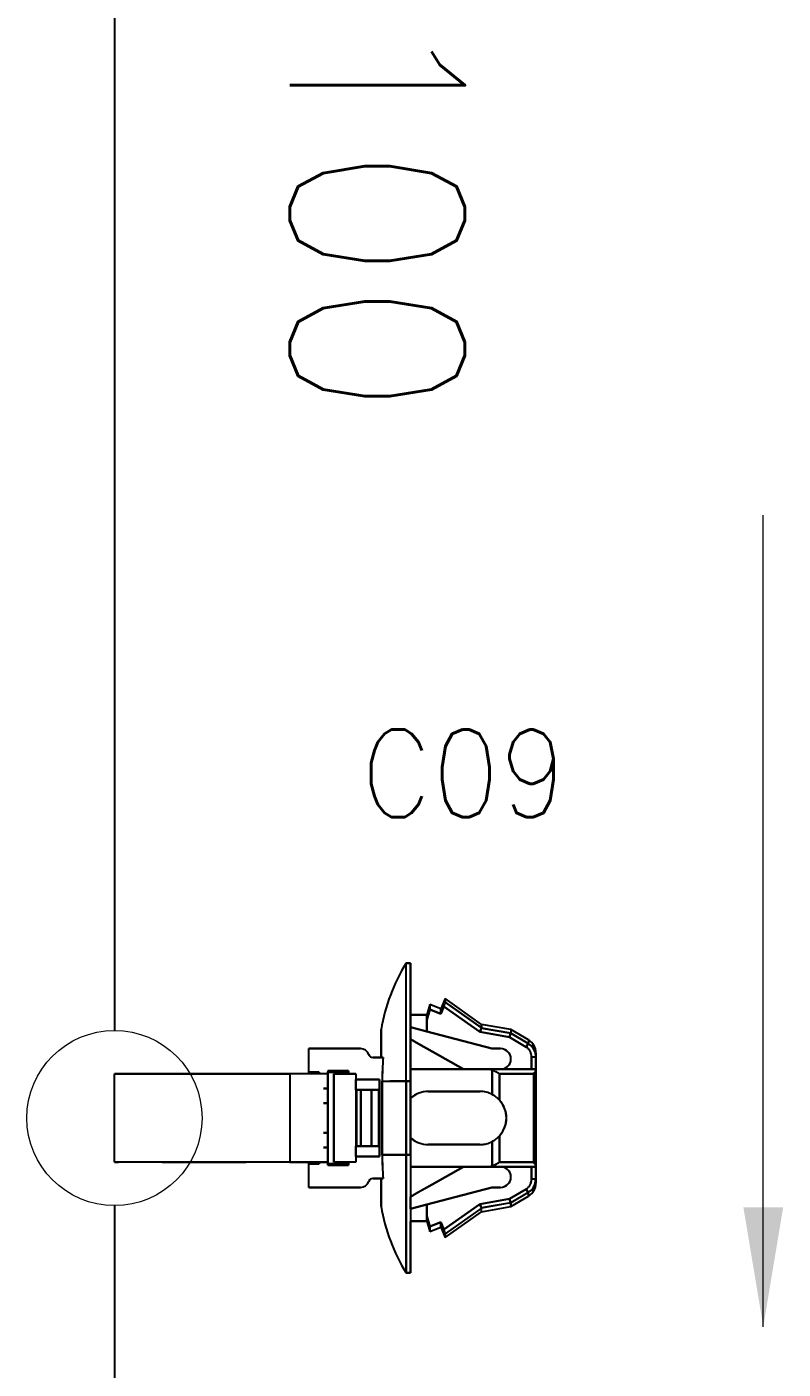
# Model space of a CAD drawing. Header units: inches. Extents: x 47316 to 59086, y 3141 to 11743.
# Drawn here: x 51465.33 to 51486.91, y 3613.15 to 3651.46 of the extents above; entities that cross this region are included whole.
import ezdxf

# ---------------------------------------------------------------- set-up
doc = ezdxf.new("R2010")
doc.units = ezdxf.units.IN
doc.header["$MEASUREMENT"] = 0
doc.layers.add('Beschreibung', color=7, linetype='Continuous', lineweight=25)
doc.styles.get("Standard").update_dxf_attribs({"font": ''})
doc.styles.get('Standard').set_extended_font_data('SimSun')
doc.linetypes.add('_VH_FELT_TAPE', pattern='A,0.4,-0.7,["FELT",Standard,S=0.3,R=0,X=-0.5,Y=-0.15],-0.7', length=1.8)

msp = doc.modelspace()

# ---------------------------------------------------------------- linework, layer by layer
at = {"color": 0, "linetype": '_VH_FELT_TAPE', "lineweight": -3, "ltscale": 5}
for p, q in [((51467.826, 3670.722), (51467.826, 3622.821)), ((51467.826, 3617.821), (51467.826, 3577.808))]:
    msp.add_line(p, q, dxfattribs=at)
at = {"color": 7, "ltscale": 0.2}
for p, q in [((51476.147, 3621.374), (51476.147, 3624.741)), ((51476.147, 3621.374), (51476.147, 3624.741)), ((51476.274, 3621.374), (51476.274, 3624.741)), ((51476.274, 3624.741), (51476.274, 3621.374)), ((51476.147, 3615.901), (51476.147, 3619.269)), ((51476.147, 3619.269), (51476.147, 3615.901)), ((51476.274, 3619.269), (51476.274, 3615.901)), ((51476.274, 3619.269), (51476.274, 3615.901))]:
    msp.add_line(p, q, dxfattribs=at)
at = {"color": 7, "ltscale": 0.0075}
for p, q in [((51476.147, 3624.741), (51476.274, 3624.741)), ((51476.274, 3624.741), (51476.147, 3624.741)), ((51479.726, 3622.063), (51479.852, 3622.063)), ((51479.726, 3622.063), (51479.852, 3622.063)), ((51479.852, 3621.71), (51479.726, 3621.71)), ((51476.147, 3621.374), (51476.274, 3621.374)), ((51476.274, 3621.374), (51476.147, 3621.374)), ((51473.916, 3621.163), (51473.79, 3621.163)), ((51473.79, 3621.163), (51473.916, 3621.163)), ((51473.79, 3620.742), (51473.916, 3620.742)), ((51473.916, 3620.742), (51473.79, 3620.742)), ((51473.916, 3619.9), (51473.79, 3619.9)), ((51473.79, 3619.9), (51473.916, 3619.9)), ((51473.79, 3619.479), (51473.916, 3619.479)), ((51473.916, 3619.479), (51473.79, 3619.479)), ((51476.274, 3619.269), (51476.147, 3619.269)), ((51476.147, 3619.269), (51476.274, 3619.269)), ((51479.852, 3618.579), (51479.726, 3618.579)), ((51479.852, 3618.579), (51479.726, 3618.579)), ((51476.147, 3615.901), (51476.274, 3615.901)), ((51476.274, 3615.901), (51476.147, 3615.901))]:
    msp.add_line(p, q, dxfattribs=at)
at = {"color": 7, "ltscale": 0.087396}
for p, q in [((51476.274, 3624.741), (51476.274, 3623.27)), ((51476.274, 3615.901), (51476.274, 3617.372)), ((51476.274, 3615.901), (51476.274, 3617.372))]:
    msp.add_line(p, q, dxfattribs=at)
at = {"color": 7, "ltscale": 0.0875}
for p, q in [((51476.274, 3623.268), (51476.274, 3624.741)), ((51478.252, 3621.079), (51476.779, 3621.079)), ((51476.779, 3621.079), (51478.252, 3621.079)), ((51476.779, 3619.563), (51478.252, 3619.563)), ((51478.252, 3619.563), (51476.779, 3619.563)), ((51478.252, 3619.563), (51476.779, 3619.563))]:
    msp.add_line(p, q, dxfattribs=at)
at = {"color": 7, "ltscale": 0.018183}
msp.add_line((51476.821, 3623.562), (51476.737, 3623.268), dxfattribs=at)
at = {"color": 7, "ltscale": 0.008429}
for p, q in [((51476.821, 3623.421), (51476.821, 3623.562)), ((51477.137, 3617.348), (51477.137, 3617.206))]:
    msp.add_line(p, q, dxfattribs=at)
at = {"color": 7, "ltscale": 0.020195}
for p, q in [((51477.137, 3623.436), (51476.821, 3623.562)), ((51476.821, 3623.421), (51477.137, 3623.294)), ((51477.137, 3623.294), (51476.821, 3623.421)), ((51476.821, 3617.222), (51477.137, 3617.348)), ((51477.137, 3617.348), (51476.821, 3617.222)), ((51476.821, 3617.08), (51477.137, 3617.206))]:
    msp.add_line(p, q, dxfattribs=at)
at = {"color": 7, "ltscale": 0.008438}
msp.add_line((51476.821, 3623.562), (51476.821, 3623.42), dxfattribs=at)
at = {"color": 7, "ltscale": 0.002185}
msp.add_line((51476.821, 3623.493), (51476.821, 3623.529), dxfattribs=at)
at = {"color": 7, "ltscale": 0.019}
msp.add_line((51477.263, 3623.731), (51477.137, 3623.437), dxfattribs=at)
at = {"color": 7, "ltscale": 4.3e-05}
msp.add_line((51477.263, 3623.731), (51477.263, 3623.73), dxfattribs=at)
at = {"color": 7, "ltscale": 0.075271}
for p, q in [((51478.294, 3622.994), (51477.263, 3623.731)), ((51477.263, 3623.627), (51478.294, 3622.89)), ((51478.294, 3622.89), (51477.263, 3623.627)), ((51478.294, 3617.752), (51477.263, 3617.015)), ((51477.263, 3616.911), (51478.294, 3617.648))]:
    msp.add_line(p, q, dxfattribs=at)
at = {"color": 7, "ltscale": 4.9e-05}
msp.add_line((51477.263, 3623.731), (51477.263, 3623.73), dxfattribs=at)
at = {"color": 7, "ltscale": 0.000903}
msp.add_line((51477.263, 3623.73), (51477.263, 3623.715), dxfattribs=at)
at = {"color": 7, "ltscale": 0.000916}
msp.add_line((51477.263, 3623.73), (51477.263, 3623.715), dxfattribs=at)
at = {"color": 7, "ltscale": 0.005222}
msp.add_line((51477.263, 3623.715), (51477.263, 3623.627), dxfattribs=at)
at = {"color": 7, "ltscale": 0.005249}
msp.add_line((51477.263, 3623.715), (51477.263, 3623.626), dxfattribs=at)
at = {"color": 7, "ltscale": 0.027499}
for p, q in [((51476.737, 3623.268), (51476.274, 3623.268)), ((51476.274, 3623.268), (51476.737, 3623.268)), ((51476.737, 3617.374), (51476.274, 3617.374)), ((51476.274, 3617.374), (51476.737, 3617.374))]:
    msp.add_line(p, q, dxfattribs=at)
at = {"color": 7, "ltscale": 0.018199}
for p, q in [((51476.737, 3623.126), (51476.821, 3623.421)), ((51476.821, 3623.421), (51476.737, 3623.126)), ((51476.737, 3617.516), (51476.821, 3617.222)), ((51476.821, 3617.222), (51476.737, 3617.516))]:
    msp.add_line(p, q, dxfattribs=at)
at = {"color": 7, "ltscale": 0.000342}
for p, q in [((51476.737, 3623.262), (51476.737, 3623.268)), ((51476.737, 3617.374), (51476.737, 3617.38))]:
    msp.add_line(p, q, dxfattribs=at)
at = {"color": 7, "ltscale": 0.006641}
msp.add_line((51476.737, 3623.268), (51476.737, 3623.156), dxfattribs=at)
at = {"color": 7, "ltscale": 0.002142}
msp.add_line((51476.737, 3623.232), (51476.737, 3623.268), dxfattribs=at)
at = {"color": 7, "ltscale": 0.00033}
for p, q in [((51476.737, 3623.268), (51476.737, 3623.262)), ((51476.737, 3617.38), (51476.737, 3617.374)), ((51477.137, 3617.206), (51477.137, 3617.212))]:
    msp.add_line(p, q, dxfattribs=at)
at = {"color": 7, "ltscale": 0.002136}
msp.add_line((51476.737, 3623.268), (51476.737, 3623.232), dxfattribs=at)
at = {"color": 7, "ltscale": 0.001825}
msp.add_line((51476.737, 3623.262), (51476.737, 3623.232), dxfattribs=at)
at = {"color": 7, "ltscale": 0.003674}
for p, q in [((51476.737, 3623.2), (51476.737, 3623.262)), ((51476.737, 3617.38), (51476.737, 3617.442))]:
    msp.add_line(p, q, dxfattribs=at)
at = {"color": 7, "ltscale": 0.006299}
msp.add_line((51476.737, 3623.126), (51476.737, 3623.232), dxfattribs=at)
at = {"color": 7, "ltscale": 0.006305}
msp.add_line((51476.737, 3623.232), (51476.737, 3623.126), dxfattribs=at)
at = {"color": 7, "ltscale": 0.00329}
msp.add_line((51476.737, 3623.145), (51476.737, 3623.2), dxfattribs=at)
at = {"color": 7, "ltscale": 0.013619}
for p, q in [((51477.137, 3623.294), (51477.227, 3623.505)), ((51477.227, 3623.505), (51477.137, 3623.294)), ((51477.137, 3617.348), (51477.227, 3617.137)), ((51477.227, 3617.137), (51477.137, 3617.348))]:
    msp.add_line(p, q, dxfattribs=at)
at = {"color": 7, "ltscale": 0.0009}
msp.add_line((51477.137, 3623.421), (51477.137, 3623.436), dxfattribs=at)
at = {"color": 7, "ltscale": 0.000912}
for p, q in [((51477.137, 3623.436), (51477.137, 3623.421)), ((51476.821, 3617.095), (51476.821, 3617.08))]:
    msp.add_line(p, q, dxfattribs=at)
at = {"color": 7, "ltscale": 0.002856}
msp.add_line((51477.137, 3623.431), (51477.137, 3623.383), dxfattribs=at)
at = {"color": 7, "ltscale": 0.002869}
msp.add_line((51477.137, 3623.382), (51477.137, 3623.431), dxfattribs=at)
at = {"color": 7, "ltscale": 0.002832}
msp.add_line((51477.137, 3623.374), (51477.137, 3623.421), dxfattribs=at)
at = {"color": 7, "ltscale": 0.00282}
for p, q in [((51477.137, 3623.421), (51477.137, 3623.373)), ((51476.821, 3617.143), (51476.821, 3617.095))]:
    msp.add_line(p, q, dxfattribs=at)
at = {"color": 7, "ltscale": 0.004715}
msp.add_line((51477.137, 3623.294), (51477.137, 3623.374), dxfattribs=at)
at = {"color": 7, "ltscale": 0.004687}
msp.add_line((51477.137, 3623.373), (51477.137, 3623.294), dxfattribs=at)
at = {"color": 7, "ltscale": 0.074459}
for p, q in [((51477.227, 3623.505), (51478.247, 3622.776)), ((51478.247, 3622.776), (51477.227, 3623.505)), ((51477.227, 3617.137), (51478.247, 3617.866)), ((51478.247, 3617.866), (51477.227, 3617.137))]:
    msp.add_line(p, q, dxfattribs=at)
at = {"color": 7, "ltscale": 0.047501}
for p, q in [((51475.432, 3622.847), (51475.432, 3622.047)), ((51475.432, 3622.047), (51475.432, 3622.847)), ((51475.432, 3618.595), (51475.432, 3617.795)), ((51475.432, 3617.795), (51475.432, 3618.595))]:
    msp.add_line(p, q, dxfattribs=at)
at = {"color": 7, "ltscale": 0.028456}
for p, q in [((51476.737, 3622.793), (51476.274, 3622.916)), ((51476.274, 3622.916), (51476.737, 3622.793)), ((51476.737, 3617.849), (51476.274, 3617.726)), ((51476.274, 3617.726), (51476.737, 3617.849))]:
    msp.add_line(p, q, dxfattribs=at)
at = {"color": 7, "ltscale": 0.020602}
for p, q in [((51476.274, 3622.916), (51476.274, 3622.569)), ((51476.274, 3617.726), (51476.274, 3618.073)), ((51476.274, 3617.726), (51476.274, 3618.073))]:
    msp.add_line(p, q, dxfattribs=at)
at = {"color": 7, "ltscale": 0.020749}
msp.add_line((51476.274, 3622.567), (51476.274, 3622.916), dxfattribs=at)
at = {"color": 7, "ltscale": 0.019785}
for p, q in [((51476.737, 3622.793), (51476.737, 3623.126)), ((51476.737, 3623.126), (51476.737, 3622.793)), ((51476.737, 3617.849), (51476.737, 3617.516)), ((51476.737, 3617.516), (51476.737, 3617.849))]:
    msp.add_line(p, q, dxfattribs=at)
at = {"color": 7, "ltscale": 0.11383}
for p, q in [((51478.589, 3622.3), (51476.737, 3622.793)), ((51476.737, 3622.793), (51478.589, 3622.3)), ((51478.589, 3618.342), (51476.737, 3617.849)), ((51476.737, 3617.849), (51478.589, 3618.342))]:
    msp.add_line(p, q, dxfattribs=at)
at = {"color": 7, "ltscale": 0.004321}
for p, q in [((51478.275, 3622.843), (51478.247, 3622.776)), ((51478.247, 3622.776), (51478.275, 3622.843)), ((51478.247, 3617.866), (51478.275, 3617.799)), ((51478.275, 3617.799), (51478.247, 3617.866))]:
    msp.add_line(p, q, dxfattribs=at)
at = {"color": 7, "ltscale": 0.051095}
for p, q in [((51478.247, 3622.776), (51479.095, 3622.628)), ((51479.095, 3622.628), (51478.247, 3622.776)), ((51478.247, 3617.866), (51479.095, 3618.014)), ((51479.095, 3618.014), (51478.247, 3617.866))]:
    msp.add_line(p, q, dxfattribs=at)
at = {"color": 7, "ltscale": 0.000205}
for p, q in [((51478.277, 3622.846), (51478.275, 3622.843)), ((51478.275, 3622.843), (51478.277, 3622.846)), ((51478.275, 3617.799), (51478.277, 3617.796)), ((51478.277, 3617.796), (51478.275, 3617.799))]:
    msp.add_line(p, q, dxfattribs=at)
at = {"color": 7, "ltscale": 0.002621}
for p, q in [((51478.294, 3622.887), (51478.277, 3622.846)), ((51478.277, 3622.846), (51478.294, 3622.887)), ((51478.277, 3617.796), (51478.294, 3617.755)), ((51478.294, 3617.755), (51478.277, 3617.796))]:
    msp.add_line(p, q, dxfattribs=at)
at = {"color": 7, "ltscale": 0.006168}
for p, q in [((51478.294, 3622.89), (51478.294, 3622.994)), ((51478.294, 3622.994), (51478.294, 3622.89))]:
    msp.add_line(p, q, dxfattribs=at)
at = {"color": 7, "ltscale": 0.05076}
for p, q in [((51479.136, 3622.847), (51478.294, 3622.994)), ((51478.294, 3617.648), (51479.136, 3617.795))]:
    msp.add_line(p, q, dxfattribs=at)
at = {"color": 7, "ltscale": 0.050773}
for p, q in [((51478.294, 3622.887), (51479.136, 3622.74)), ((51479.136, 3622.74), (51478.294, 3622.887)), ((51479.136, 3617.902), (51478.294, 3617.755))]:
    msp.add_line(p, q, dxfattribs=at)
at = {"color": 7, "ltscale": 0.006223}
for p, q in [((51479.136, 3622.847), (51479.136, 3622.742)), ((51479.136, 3622.847), (51479.136, 3622.742)), ((51479.136, 3617.795), (51479.136, 3617.9))]:
    msp.add_line(p, q, dxfattribs=at)
at = {"color": 7, "ltscale": 0.034946}
for p, q in [((51479.644, 3622.548), (51479.136, 3622.847)), ((51479.136, 3617.795), (51479.644, 3618.094))]:
    msp.add_line(p, q, dxfattribs=at)
at = {"color": 7, "ltscale": 0.015289}
msp.add_line((51476.497, 3622.44), (51476.273, 3622.567), dxfattribs=at)
at = {"color": 7, "ltscale": 0.015242}
for p, q in [((51476.273, 3622.567), (51476.497, 3622.44)), ((51476.497, 3618.202), (51476.273, 3618.076))]:
    msp.add_line(p, q, dxfattribs=at)
at = {"color": 7, "ltscale": 0.02697}
msp.add_line((51476.892, 3622.217), (51476.497, 3622.44), dxfattribs=at)
at = {"color": 7, "ltscale": 0.026985}
for p, q in [((51476.497, 3622.44), (51476.893, 3622.217)), ((51476.893, 3618.425), (51476.497, 3618.202))]:
    msp.add_line(p, q, dxfattribs=at)
at = {"color": 7, "ltscale": 0.004276}
for p, q in [((51479.119, 3622.696), (51479.095, 3622.628)), ((51479.095, 3622.628), (51479.12, 3622.695)), ((51479.12, 3617.947), (51479.095, 3618.014)), ((51479.095, 3618.014), (51479.119, 3617.947))]:
    msp.add_line(p, q, dxfattribs=at)
at = {"color": 7, "ltscale": 0.0329}
for p, q in [((51479.095, 3622.628), (51479.572, 3622.347)), ((51479.572, 3622.347), (51479.095, 3622.628)), ((51479.095, 3618.014), (51479.572, 3618.295)), ((51479.572, 3618.295), (51479.095, 3618.014))]:
    msp.add_line(p, q, dxfattribs=at)
at = {"color": 7, "ltscale": 0.002806}
for p, q in [((51479.136, 3622.74), (51479.119, 3622.696)), ((51479.119, 3617.947), (51479.136, 3617.902))]:
    msp.add_line(p, q, dxfattribs=at)
at = {"color": 7, "ltscale": 0.00266}
for p, q in [((51479.121, 3622.698), (51479.136, 3622.74)), ((51479.136, 3617.902), (51479.121, 3617.944))]:
    msp.add_line(p, q, dxfattribs=at)
at = {"color": 7, "ltscale": 0.034208}
for p, q in [((51479.633, 3622.45), (51479.136, 3622.742)), ((51479.633, 3618.192), (51479.136, 3617.9))]:
    msp.add_line(p, q, dxfattribs=at)
at = {"color": 7, "ltscale": 0.000128}
for p, q in [((51479.136, 3622.74), (51479.136, 3622.742)), ((51479.136, 3617.9), (51479.136, 3617.902)), ((51479.136, 3617.902), (51479.136, 3617.9))]:
    msp.add_line(p, q, dxfattribs=at)
at = {"color": 7, "ltscale": 0.034163}
for p, q in [((51479.136, 3622.74), (51479.633, 3622.45)), ((51479.633, 3618.192), (51479.136, 3617.902))]:
    msp.add_line(p, q, dxfattribs=at)
at = {"color": 7, "ltscale": 0.007092}
for p, q in [((51479.572, 3622.347), (51479.633, 3622.45)), ((51479.633, 3622.45), (51479.572, 3622.347)), ((51479.633, 3618.192), (51479.572, 3618.295)), ((51479.572, 3618.295), (51479.633, 3618.192))]:
    msp.add_line(p, q, dxfattribs=at)
at = {"color": 7, "ltscale": 0.005864}
msp.add_line((51479.645, 3622.548), (51479.633, 3622.45), dxfattribs=at)
at = {"color": 7, "ltscale": 0.005865}
for p, q in [((51479.644, 3622.548), (51479.633, 3622.45)), ((51479.633, 3618.192), (51479.644, 3618.094))]:
    msp.add_line(p, q, dxfattribs=at)
at = {"color": 7, "ltscale": 0.025}
for p, q in [((51473.79, 3622.3), (51473.369, 3622.3)), ((51473.91, 3620.742), (51473.91, 3621.163)), ((51473.91, 3620.742), (51473.91, 3621.163)), ((51473.916, 3620.742), (51473.916, 3621.163)), ((51473.91, 3619.479), (51473.91, 3619.9)), ((51473.91, 3619.479), (51473.91, 3619.9))]:
    msp.add_line(p, q, dxfattribs=at)
at = {"color": 7, "ltscale": 0.039999}
for p, q in [((51473.369, 3621.626), (51473.369, 3622.3)), ((51473.369, 3621.626), (51473.369, 3622.3)), ((51473.369, 3618.342), (51473.369, 3619.016)), ((51473.369, 3618.342), (51473.369, 3619.016))]:
    msp.add_line(p, q, dxfattribs=at)
at = {"color": 7, "ltscale": 0.022501}
for p, q in [((51473.369, 3622.3), (51473.748, 3622.3)), ((51473.369, 3622.3), (51473.748, 3622.3)), ((51473.369, 3618.342), (51473.748, 3618.342)), ((51473.748, 3618.342), (51473.369, 3618.342))]:
    msp.add_line(p, q, dxfattribs=at)
at = {"color": 7, "ltscale": 0.064999}
for p, q in [((51473.748, 3622.3), (51474.842, 3622.3)), ((51473.748, 3622.3), (51474.842, 3622.3)), ((51473.748, 3618.342), (51474.842, 3618.342)), ((51474.842, 3618.342), (51473.748, 3618.342))]:
    msp.add_line(p, q, dxfattribs=at)
at = {"color": 7, "ltscale": 0.0625}
msp.add_line((51474.842, 3622.3), (51473.79, 3622.3), dxfattribs=at)
at = {"color": 7, "ltscale": 0.013786}
msp.add_line((51475.432, 3622.047), (51475.2, 3622.047), dxfattribs=at)
at = {"color": 7, "ltscale": 0.017471}
for p, q in [((51475.494, 3622.047), (51475.2, 3622.047)), ((51475.494, 3618.595), (51475.2, 3618.595))]:
    msp.add_line(p, q, dxfattribs=at)
at = {"color": 7, "ltscale": 0.017476}
for p, q in [((51475.2, 3622.047), (51475.494, 3622.047)), ((51475.2, 3618.595), (51475.494, 3618.595))]:
    msp.add_line(p, q, dxfattribs=at)
at = {"color": 7, "ltscale": 0.00369}
for p, q in [((51475.494, 3622.047), (51475.432, 3622.047)), ((51475.432, 3618.595), (51475.494, 3618.595))]:
    msp.add_line(p, q, dxfattribs=at)
at = {"color": 7, "ltscale": 0.065039}
msp.add_line((51477.789, 3621.71), (51476.836, 3622.249), dxfattribs=at)
at = {"color": 7, "ltscale": 0.06116}
msp.add_line((51477.789, 3621.71), (51476.892, 3622.217), dxfattribs=at)
at = {"color": 7, "ltscale": 0.061156}
for p, q in [((51476.893, 3622.217), (51477.789, 3621.71)), ((51477.789, 3618.932), (51476.893, 3618.425))]:
    msp.add_line(p, q, dxfattribs=at)
at = {"color": 7, "ltscale": 0.014999}
for p, q in [((51478.842, 3622.3), (51478.589, 3622.3)), ((51478.589, 3622.3), (51478.842, 3622.3)), ((51478.842, 3618.342), (51478.589, 3618.342)), ((51478.842, 3618.342), (51478.589, 3618.342)), ((51478.589, 3618.342), (51478.842, 3618.342))]:
    msp.add_line(p, q, dxfattribs=at)
at = {"color": 7, "ltscale": 0.020941}
for p, q in [((51479.726, 3622.063), (51479.726, 3621.71)), ((51479.726, 3621.71), (51479.726, 3622.063)), ((51479.852, 3621.71), (51479.852, 3622.063)), ((51479.852, 3622.063), (51479.852, 3621.71)), ((51479.726, 3618.579), (51479.726, 3618.932)), ((51479.726, 3618.932), (51479.726, 3618.579)), ((51479.852, 3618.579), (51479.852, 3618.932)), ((51479.852, 3618.932), (51479.852, 3618.579))]:
    msp.add_line(p, q, dxfattribs=at)
at = {"color": 7, "ltscale": 0.015717}
msp.add_line((51479.852, 3622.185), (51479.852, 3621.92), dxfattribs=at)
at = {"color": 7, "ltscale": 0.015729}
msp.add_line((51479.852, 3621.92), (51479.852, 3622.185), dxfattribs=at)
at = {"color": 7, "ltscale": 0.0175}
for p, q in [((51473.369, 3621.626), (51473.664, 3621.626)), ((51473.369, 3621.626), (51473.664, 3621.626)), ((51473.664, 3621.626), (51473.369, 3621.626)), ((51473.369, 3619.016), (51473.664, 3619.016)), ((51473.664, 3619.016), (51473.369, 3619.016))]:
    msp.add_line(p, q, dxfattribs=at)
at = {"color": 7, "ltscale": 0.002499}
for p, q in [((51473.369, 3621.584), (51473.369, 3621.626)), ((51473.664, 3621.626), (51473.664, 3621.584)), ((51473.664, 3621.584), (51473.664, 3621.626)), ((51473.916, 3621.668), (51473.916, 3621.626)), ((51473.916, 3621.668), (51473.916, 3621.626)), ((51474.463, 3621.626), (51474.463, 3621.584)), ((51474.463, 3621.584), (51474.463, 3621.626)), ((51474.463, 3621.626), (51474.463, 3621.584)), ((51473.369, 3619.016), (51473.369, 3619.058)), ((51473.664, 3619.058), (51473.664, 3619.016)), ((51473.664, 3619.016), (51473.664, 3619.058)), ((51473.916, 3618.974), (51473.916, 3619.016)), ((51473.916, 3619.016), (51473.916, 3618.974)), ((51473.916, 3619.016), (51473.916, 3618.974)), ((51474.463, 3619.058), (51474.463, 3619.016)), ((51474.463, 3619.016), (51474.463, 3619.058)), ((51474.463, 3619.058), (51474.463, 3619.016))]:
    msp.add_line(p, q, dxfattribs=at)
at = {"color": 7, "ltscale": 2.6e-05}
for p, q in [((51473.369, 3621.626), (51473.369, 3621.626)), ((51473.369, 3619.016), (51473.369, 3619.016))]:
    msp.add_line(p, q, dxfattribs=at)
at = {"color": 7, "ltscale": 0.000629}
msp.add_line((51473.916, 3621.658), (51473.916, 3621.668), dxfattribs=at)
at = {"color": 7, "ltscale": 0.035001}
for p, q in [((51473.916, 3621.668), (51474.506, 3621.668)), ((51474.506, 3621.668), (51473.916, 3621.668)), ((51476.274, 3621.374), (51475.684, 3621.374)), ((51476.274, 3621.374), (51475.684, 3621.374)), ((51474.506, 3618.974), (51473.916, 3618.974)), ((51474.506, 3618.974), (51473.916, 3618.974)), ((51473.916, 3618.974), (51474.506, 3618.974))]:
    msp.add_line(p, q, dxfattribs=at)
at = {"color": 7, "ltscale": 0.154999}
for p, q in [((51473.916, 3621.626), (51473.916, 3619.016)), ((51473.916, 3619.016), (51473.916, 3621.626))]:
    msp.add_line(p, q, dxfattribs=at)
at = {"color": 7, "ltscale": 0.032501}
for p, q in [((51473.916, 3621.626), (51474.463, 3621.626)), ((51473.916, 3621.626), (51474.463, 3621.626)), ((51473.916, 3619.016), (51474.463, 3619.016)), ((51474.463, 3619.016), (51473.916, 3619.016))]:
    msp.add_line(p, q, dxfattribs=at)
at = {"color": 7, "ltscale": 0.021939}
msp.add_line((51473.916, 3621.626), (51474.286, 3621.626), dxfattribs=at)
at = {"color": 7, "ltscale": 0.010562}
msp.add_line((51474.463, 3621.626), (51474.286, 3621.626), dxfattribs=at)
at = {"color": 7, "ltscale": 0.004999}
for p, q in [((51474.506, 3621.668), (51474.506, 3621.584)), ((51474.506, 3621.584), (51474.506, 3621.668)), ((51474.506, 3619.058), (51474.506, 3618.974)), ((51474.506, 3618.974), (51474.506, 3619.058))]:
    msp.add_line(p, q, dxfattribs=at)
at = {"color": 7, "ltscale": 0.089999}
for p, q in [((51476.274, 3621.71), (51477.789, 3621.71)), ((51477.789, 3621.71), (51476.274, 3621.71)), ((51477.789, 3618.932), (51476.274, 3618.932)), ((51476.274, 3618.932), (51477.789, 3618.932))]:
    msp.add_line(p, q, dxfattribs=at)
at = {"color": 7, "ltscale": 0.040697}
msp.add_line((51477.633, 3621.71), (51476.947, 3621.71), dxfattribs=at)
at = {"color": 7, "ltscale": 0.040701}
msp.add_line((51476.947, 3621.71), (51477.633, 3621.71), dxfattribs=at)
at = {"color": 7, "ltscale": 0.039936}
for p, q in [((51477.789, 3621.71), (51478.462, 3621.71)), ((51478.462, 3621.71), (51477.789, 3621.71)), ((51478.462, 3618.932), (51477.789, 3618.932)), ((51477.789, 3618.932), (51478.462, 3618.932))]:
    msp.add_line(p, q, dxfattribs=at)
at = {"color": 7, "ltscale": 0.048712}
msp.add_line((51478.61, 3621.71), (51477.789, 3621.71), dxfattribs=at)
at = {"color": 7, "ltscale": 0.082565}
for p, q in [((51479.852, 3621.71), (51478.462, 3621.71)), ((51478.462, 3621.71), (51479.852, 3621.71)), ((51478.462, 3618.932), (51479.852, 3618.932)), ((51479.852, 3618.932), (51478.462, 3618.932))]:
    msp.add_line(p, q, dxfattribs=at)
at = {"color": 7, "ltscale": 0.041339}
for p, q in [((51478.603, 3621.689), (51478.603, 3620.993)), ((51478.603, 3620.993), (51478.603, 3621.689)), ((51478.603, 3619.649), (51478.603, 3618.953)), ((51478.603, 3618.953), (51478.603, 3619.649))]:
    msp.add_line(p, q, dxfattribs=at)
at = {"color": 7, "ltscale": 0.002634}
for p, q in [((51478.603, 3621.689), (51478.645, 3621.673)), ((51478.645, 3618.969), (51478.603, 3618.953))]:
    msp.add_line(p, q, dxfattribs=at)
at = {"color": 7, "ltscale": 0.002635}
for p, q in [((51478.645, 3621.673), (51478.603, 3621.689)), ((51478.603, 3618.953), (51478.645, 3618.969))]:
    msp.add_line(p, q, dxfattribs=at)
at = {"color": 7, "ltscale": 0.008279}
msp.add_line((51478.749, 3621.71), (51478.61, 3621.71), dxfattribs=at)
at = {"color": 7, "ltscale": 0.005516}
msp.add_line((51478.842, 3621.71), (51478.749, 3621.71), dxfattribs=at)
at = {"color": 7, "ltscale": 0.052501}
msp.add_line((51479.726, 3621.71), (51478.842, 3621.71), dxfattribs=at)
at = {"color": 7, "ltscale": 0.012512}
for p, q in [((51479.852, 3621.709), (51479.852, 3621.92)), ((51479.852, 3618.722), (51479.852, 3618.933))]:
    msp.add_line(p, q, dxfattribs=at)
at = {"color": 7, "ltscale": 0.000995}
for p, q in [((51479.852, 3621.694), (51479.852, 3621.71)), ((51479.852, 3621.71), (51479.852, 3621.694)), ((51479.852, 3618.932), (51479.852, 3618.949)), ((51479.852, 3618.949), (51479.852, 3618.932))]:
    msp.add_line(p, q, dxfattribs=at)
at = {"color": 7, "ltscale": 0.163214}
msp.add_line((51479.852, 3618.947), (51479.852, 3621.695), dxfattribs=at)
at = {"color": 7, "ltscale": 0.163013}
msp.add_line((51479.852, 3621.694), (51479.852, 3618.949), dxfattribs=at)
at = {"color": 7, "ltscale": 0.378897}
msp.add_line((51467.826, 3621.584), (51472.826, 3621.584), dxfattribs=at)
at = {"color": 7, "ltscale": 0.15}
for p, q in [((51467.826, 3619.058), (51467.826, 3621.584)), ((51472.826, 3621.584), (51472.826, 3619.058)), ((51472.826, 3621.584), (51472.826, 3619.058)), ((51474.084, 3619.058), (51474.084, 3621.584)), ((51474.084, 3621.584), (51474.084, 3619.058)), ((51474.716, 3621.584), (51474.716, 3619.058)), ((51474.716, 3621.584), (51474.716, 3619.058)), ((51479.789, 3619.058), (51479.789, 3621.584)), ((51479.789, 3621.584), (51479.789, 3619.058))]:
    msp.add_line(p, q, dxfattribs=at)
at = {"color": 7, "ltscale": 0.215019}
msp.add_line((51471.262, 3621.584), (51467.826, 3621.584), dxfattribs=at)
at = {"color": 7, "ltscale": 0.315749}
msp.add_line((51467.826, 3621.584), (51472.394, 3621.584), dxfattribs=at)
at = {"color": 7, "ltscale": 0.378905}
msp.add_line((51472.826, 3621.584), (51467.826, 3621.584), dxfattribs=at)
at = {"color": 7, "ltscale": 0.315758}
msp.add_line((51467.826, 3621.584), (51472.394, 3621.584), dxfattribs=at)
at = {"color": 7, "ltscale": 0.179182}
msp.add_line((51471.09, 3621.584), (51468.073, 3621.584), dxfattribs=at)
at = {"color": 7, "ltscale": 0.026669}
for p, q in [((51471.09, 3621.584), (51471.539, 3621.584)), ((51471.539, 3621.584), (51471.09, 3621.584)), ((51471.262, 3621.584), (51471.711, 3621.584))]:
    msp.add_line(p, q, dxfattribs=at)
at = {"color": 7, "ltscale": 0.108633}
msp.add_line((51473.369, 3621.584), (51471.539, 3621.584), dxfattribs=at)
at = {"color": 7, "ltscale": 0.076392}
msp.add_line((51472.826, 3621.584), (51471.539, 3621.584), dxfattribs=at)
at = {"color": 7, "ltscale": 0.098454}
msp.add_line((51473.369, 3621.584), (51471.711, 3621.584), dxfattribs=at)
at = {"color": 7, "ltscale": 0.057913}
msp.add_line((51473.369, 3621.584), (51472.394, 3621.584), dxfattribs=at)
at = {"color": 7, "ltscale": 0.0644}
for p, q in [((51473.91, 3621.584), (51472.826, 3621.584)), ((51473.91, 3621.584), (51472.826, 3621.584)), ((51472.826, 3619.058), (51473.91, 3619.058)), ((51473.91, 3619.058), (51472.826, 3619.058))]:
    msp.add_line(p, q, dxfattribs=at)
at = {"color": 7, "ltscale": 0.0375}
for p, q in [((51474.084, 3621.584), (51474.716, 3621.584)), ((51474.716, 3621.584), (51474.084, 3621.584)), ((51474.716, 3619.058), (51474.084, 3619.058)), ((51474.716, 3619.058), (51474.084, 3619.058))]:
    msp.add_line(p, q, dxfattribs=at)
at = {"color": 7, "ltscale": 0.002502}
msp.add_line((51474.506, 3621.584), (51474.463, 3621.584), dxfattribs=at)
at = {"color": 7, "ltscale": 0.040002}
for p, q in [((51474.716, 3621.416), (51475.39, 3621.416)), ((51475.39, 3621.416), (51474.716, 3621.416)), ((51475.39, 3619.226), (51474.716, 3619.226)), ((51475.39, 3619.226), (51474.716, 3619.226)), ((51474.716, 3619.226), (51475.39, 3619.226))]:
    msp.add_line(p, q, dxfattribs=at)
at = {"color": 7, "ltscale": 0.017502}
for p, q in [((51474.716, 3621.121), (51474.716, 3621.416)), ((51474.716, 3619.226), (51474.716, 3619.521))]:
    msp.add_line(p, q, dxfattribs=at)
at = {"color": 7, "ltscale": 0.129999}
for p, q in [((51475.39, 3621.416), (51475.39, 3619.226)), ((51475.39, 3619.226), (51475.39, 3621.416))]:
    msp.add_line(p, q, dxfattribs=at)
at = {"color": 7, "ltscale": 0.040567}
for p, q in [((51475.464, 3621.374), (51476.147, 3621.374)), ((51475.464, 3619.269), (51476.147, 3619.269))]:
    msp.add_line(p, q, dxfattribs=at)
at = {"color": 7, "ltscale": 0.125}
for p, q in [((51475.464, 3619.269), (51475.464, 3621.374)), ((51475.464, 3621.374), (51475.464, 3619.269)), ((51476.147, 3619.269), (51476.147, 3621.374)), ((51476.147, 3621.374), (51476.147, 3619.269)), ((51476.274, 3619.269), (51476.274, 3621.374)), ((51476.274, 3621.374), (51476.274, 3619.269))]:
    msp.add_line(p, q, dxfattribs=at)
at = {"color": 7, "ltscale": 0.040569}
for p, q in [((51475.464, 3621.374), (51476.147, 3621.374)), ((51476.147, 3619.269), (51475.464, 3619.269))]:
    msp.add_line(p, q, dxfattribs=at)
at = {"color": 7, "ltscale": 0.044711}
for p, q in [((51478.813, 3620.831), (51478.813, 3621.584)), ((51478.813, 3621.584), (51478.813, 3620.831)), ((51478.813, 3619.058), (51478.813, 3619.811)), ((51478.813, 3619.811), (51478.813, 3619.058))]:
    msp.add_line(p, q, dxfattribs=at)
at = {"color": 7, "ltscale": 0.057954}
for p, q in [((51478.813, 3621.584), (51479.789, 3621.584)), ((51479.789, 3621.584), (51478.813, 3621.584)), ((51479.789, 3619.058), (51478.813, 3619.058)), ((51478.813, 3619.058), (51479.789, 3619.058))]:
    msp.add_line(p, q, dxfattribs=at)
at = {"color": 7, "ltscale": 0.00087}
for p, q in [((51474.731, 3621.121), (51474.716, 3621.121)), ((51474.716, 3621.121), (51474.731, 3621.121)), ((51474.731, 3619.521), (51474.716, 3619.521)), ((51474.716, 3619.521), (51474.731, 3619.521))]:
    msp.add_line(p, q, dxfattribs=at)
at = {"color": 7, "ltscale": 0.023952}
msp.add_line((51475.119, 3621.121), (51474.716, 3621.121), dxfattribs=at)
at = {"color": 7, "ltscale": 0.007443}
for p, q in [((51474.856, 3621.121), (51474.731, 3621.121)), ((51474.731, 3621.121), (51474.856, 3621.121)), ((51474.856, 3619.521), (51474.731, 3619.521)), ((51474.731, 3619.521), (51474.856, 3619.521))]:
    msp.add_line(p, q, dxfattribs=at)
at = {"color": 7, "ltscale": 0.095001}
for p, q in [((51474.731, 3621.121), (51474.731, 3619.521)), ((51474.731, 3619.521), (51474.731, 3621.121)), ((51474.856, 3621.121), (51474.856, 3619.521)), ((51474.856, 3619.521), (51474.856, 3621.121)), ((51475.156, 3619.521), (51475.156, 3621.121)), ((51475.156, 3621.121), (51475.156, 3619.521)), ((51475.365, 3619.521), (51475.365, 3621.121))]:
    msp.add_line(p, q, dxfattribs=at)
at = {"color": 7, "ltscale": 0.017839}
for p, q in [((51475.156, 3621.121), (51474.856, 3621.121)), ((51474.856, 3621.121), (51475.156, 3621.121)), ((51475.156, 3619.521), (51474.856, 3619.521)), ((51474.856, 3619.521), (51475.156, 3619.521))]:
    msp.add_line(p, q, dxfattribs=at)
at = {"color": 7, "ltscale": 0.014789}
msp.add_line((51475.141, 3621.121), (51475.39, 3621.121), dxfattribs=at)
at = {"color": 7, "ltscale": 0.013841}
for p, q in [((51475.389, 3621.121), (51475.156, 3621.121)), ((51475.156, 3619.521), (51475.389, 3619.521))]:
    msp.add_line(p, q, dxfattribs=at)
at = {"color": 7, "ltscale": 0.012407}
for p, q in [((51475.365, 3621.121), (51475.156, 3621.121)), ((51475.365, 3619.521), (51475.156, 3619.521))]:
    msp.add_line(p, q, dxfattribs=at)
at = {"color": 7, "ltscale": 0.001863}
msp.add_line((51478.792, 3620.853), (51478.813, 3620.83), dxfattribs=at)
at = {"color": 7, "ltscale": 0.000322}
msp.add_line((51473.916, 3620.742), (51473.911, 3620.742), dxfattribs=at)
at = {"color": 7, "ltscale": 0.000505}
msp.add_line((51478.813, 3620.831), (51478.807, 3620.837), dxfattribs=at)
at = {"color": 7, "ltscale": 0.023056}
msp.add_line((51473.916, 3619.512), (51473.916, 3619.9), dxfattribs=at)
at = {"color": 7, "ltscale": 0.000598}
msp.add_line((51478.813, 3619.811), (51478.806, 3619.804), dxfattribs=at)
at = {"color": 7, "ltscale": 0.000368}
msp.add_line((51473.91, 3619.479), (51473.916, 3619.479), dxfattribs=at)
at = {"color": 7, "ltscale": 0.001447}
msp.add_line((51475.365, 3619.521), (51475.39, 3619.521), dxfattribs=at)
at = {"color": 7, "ltscale": 0.378893}
msp.add_line((51472.826, 3619.058), (51467.826, 3619.058), dxfattribs=at)
at = {"color": 7, "ltscale": 0.0272}
msp.add_line((51467.939, 3619.058), (51467.826, 3619.058), dxfattribs=at)
at = {"color": 7, "ltscale": 0.37888}
msp.add_line((51472.826, 3619.058), (51467.826, 3619.058), dxfattribs=at)
at = {"color": 7, "ltscale": 0.027199}
msp.add_line((51467.826, 3619.058), (51467.939, 3619.058), dxfattribs=at)
at = {"color": 7, "ltscale": 0.142593}
msp.add_line((51471.587, 3619.058), (51469.185, 3619.058), dxfattribs=at)
at = {"color": 7, "ltscale": 0.142589}
msp.add_line((51469.185, 3619.058), (51471.586, 3619.058), dxfattribs=at)
at = {"color": 7, "ltscale": 0.02751}
msp.add_line((51476.148, 3619.269), (51475.684, 3619.269), dxfattribs=at)
msp.add_line((51476.148, 3619.269), (51475.684, 3619.269), dxfattribs=at)
at = {"color": 7, "ltscale": 0.064963}
msp.add_line((51476.837, 3618.394), (51477.789, 3618.932), dxfattribs=at)
at = {"color": 7, "ltscale": 0.061161}
msp.add_line((51476.892, 3618.425), (51477.789, 3618.932), dxfattribs=at)
at = {"color": 7, "ltscale": 0.000399}
msp.add_line((51479.851, 3618.953), (51479.852, 3618.947), dxfattribs=at)
at = {"color": 7, "ltscale": 0.012915}
msp.add_line((51479.852, 3618.504), (51479.852, 3618.722), dxfattribs=at)
at = {"color": 7, "ltscale": 0.004422}
msp.add_line((51479.852, 3618.579), (51479.852, 3618.504), dxfattribs=at)
at = {"color": 7, "ltscale": 0.006183}
msp.add_line((51479.852, 3618.475), (51479.852, 3618.579), dxfattribs=at)
at = {"color": 7, "ltscale": 0.007248}
msp.add_line((51479.852, 3618.579), (51479.852, 3618.457), dxfattribs=at)
at = {"color": 7, "ltscale": 0.015215}
msp.add_line((51476.273, 3618.076), (51476.496, 3618.202), dxfattribs=at)
at = {"color": 7, "ltscale": 0.02701}
msp.add_line((51476.496, 3618.202), (51476.892, 3618.425), dxfattribs=at)
at = {"color": 7, "ltscale": 0.00587}
msp.add_line((51479.645, 3618.094), (51479.633, 3618.192), dxfattribs=at)
at = {"color": 7, "ltscale": 0.001605}
msp.add_line((51479.852, 3618.491), (51479.852, 3618.464), dxfattribs=at)
at = {"color": 7, "ltscale": 0.050769}
msp.add_line((51479.136, 3617.902), (51478.294, 3617.752), dxfattribs=at)
at = {"color": 7, "ltscale": 0.006219}
msp.add_line((51479.136, 3617.9), (51479.136, 3617.795), dxfattribs=at)
at = {"color": 7, "ltscale": 0.008441}
for p, q in [((51476.737, 3617.374), (51476.737, 3617.516)), ((51476.737, 3617.516), (51476.737, 3617.374)), ((51477.137, 3617.206), (51477.137, 3617.348))]:
    msp.add_line(p, q, dxfattribs=at)
at = {"color": 7, "ltscale": 0.008432}
msp.add_line((51476.737, 3617.516), (51476.737, 3617.374), dxfattribs=at)
at = {"color": 7, "ltscale": 0.00434}
msp.add_line((51476.737, 3617.442), (51476.737, 3617.515), dxfattribs=at)
at = {"color": 7, "ltscale": 0.002209}
msp.add_line((51476.737, 3617.417), (51476.737, 3617.38), dxfattribs=at)
at = {"color": 7, "ltscale": 0.075264}
msp.add_line((51478.294, 3617.752), (51477.263, 3617.015), dxfattribs=at)
at = {"color": 7, "ltscale": 0.006165}
for p, q in [((51478.294, 3617.648), (51478.294, 3617.752)), ((51478.294, 3617.648), (51478.294, 3617.752)), ((51477.263, 3616.911), (51477.263, 3617.015))]:
    msp.add_line(p, q, dxfattribs=at)
at = {"color": 7, "ltscale": 0.000286}
for p, q in [((51476.738, 3617.375), (51476.737, 3617.38)), ((51476.737, 3617.38), (51476.738, 3617.375))]:
    msp.add_line(p, q, dxfattribs=at)
at = {"color": 7, "ltscale": 0.018174}
msp.add_line((51476.737, 3617.374), (51476.821, 3617.08), dxfattribs=at)
at = {"color": 7, "ltscale": 0.004681}
for p, q in [((51476.821, 3617.143), (51476.821, 3617.222)), ((51476.821, 3617.222), (51476.821, 3617.143))]:
    msp.add_line(p, q, dxfattribs=at)
at = {"color": 7, "ltscale": 0.002823}
msp.add_line((51476.821, 3617.095), (51476.821, 3617.143), dxfattribs=at)
at = {"color": 7, "ltscale": 0.000925}
msp.add_line((51476.821, 3617.08), (51476.821, 3617.095), dxfattribs=at)
at = {"color": 7, "ltscale": 0.004291}
msp.add_line((51477.137, 3617.276), (51477.137, 3617.348), dxfattribs=at)
at = {"color": 7, "ltscale": 0.003809}
msp.add_line((51477.137, 3617.212), (51477.137, 3617.276), dxfattribs=at)
at = {"color": 7, "ltscale": 0.001593}
msp.add_line((51477.137, 3617.238), (51477.137, 3617.211), dxfattribs=at)
at = {"color": 7, "ltscale": 0.000327}
msp.add_line((51477.137, 3617.211), (51477.137, 3617.206), dxfattribs=at)
at = {"color": 7, "ltscale": 0.019025}
msp.add_line((51477.137, 3617.206), (51477.263, 3616.911), dxfattribs=at)
at = {"color": 7, "ltscale": 0.006177}
msp.add_line((51477.263, 3617.015), (51477.263, 3616.911), dxfattribs=at)
at = {"color": 7}
for points in [[(51479.852, 3622.063), (51479.837, 3622.179), (51479.793, 3622.286), (51479.724, 3622.379), (51479.633, 3622.45)], [(51479.852, 3622.063), (51479.838, 3622.177), (51479.795, 3622.284), (51479.742, 3622.36), (51479.633, 3622.45)], [(51478.959, 3620.595), (51478.92, 3620.68), (51478.813, 3620.831)], [(51478.813, 3619.811), (51478.92, 3619.962), (51478.959, 3620.048)], [(51479.633, 3618.192), (51479.724, 3618.263), (51479.793, 3618.357), (51479.837, 3618.464), (51479.852, 3618.579)], [(51479.633, 3618.192), (51479.71, 3618.248), (51479.771, 3618.32), (51479.824, 3618.423), (51479.852, 3618.579)]]:
    msp.add_lwpolyline(points, dxfattribs=at)
at = {"color": 0, "linetype": 'Continuous', "lineweight": 15}
msp.add_circle((51467.826, 3620.321), 2.5, dxfattribs=at)
at = {"color": 7}
for centre, radius, start, end in [((51480.836, 3621.888), 5.489, 148.6734, 169.9357), ((51476.646, 3623.757), 0.633, 336.5477, 343.542), ((51476.616, 3623.768), 0.665, 336.7164, 343.3657), ((51477.058, 3623.643), 0.205, 341.5163, 355.58), ((51477.06, 3623.643), 0.204, 341.369, 355.482), ((51479.422, 3622.18), 0.43, 0.6573, 58.8491), ((51474.842, 3622.047), 0.253, 19.4707, 90.0006), ((51474.842, 3622.047), 0.253, 19.4712, 90), ((51474.842, 3622.047), 0.253, 19.4706, 90.0005), ((51475.2, 3622.174), 0.127, 199.5447, 212.9575), ((51475.2, 3622.174), 0.127, 199.7868, 269.6844), ((51475.2, 3622.173), 0.126, 199.4903, 269.9805), ((51485.141, 3621.233), 9.681, 175.1752, 177.1742), ((51482.816, 3621.394), 7.351, 174.9018, 177.5345), ((51478.842, 3622.005), 0.295, 270.0079, 89.9921), ((51478.842, 3622.005), 0.295, 270.0245, 89.9755), ((51479.331, 3621.974), 0.444, 46.2941, 57.0546), ((51479.423, 3622.094), 0.294, 42.9951, 59.4663), ((51479.425, 3622.093), 0.293, 26.8155, 43.3467), ((51479.408, 3622.08), 0.315, 27.6161, 42.9808), ((51479.404, 3622.074), 0.32, 13.2465, 28.1596), ((51479.387, 3622.069), 0.338, 13.2641, 27.5859), ((51479.196, 3622.047), 0.529, 1.7682, 10.8839), ((51479.366, 3622.064), 0.36, 359.881, 13.3121), ((51485.342, 3621.336), 9.877, 177.8296, 179.7826), ((51483.195, 3621.374), 7.731, 177.5108, 180.0061), ((51485.342, 3621.336), 9.877, 177.8296, 179.7826), ((51478.462, 3621.234), 0.476, 72.7481, 90.0379), ((51478.466, 3621.258), 0.453, 72.3635, 90.543), ((51478.302, 3620.848), 0.894, 62.7227, 67.4531), ((51478.305, 3620.856), 0.886, 62.658, 67.4329), ((51478.083, 3620.435), 1.361, 57.6018, 62.5144), ((51478.095, 3620.456), 1.337, 57.5516, 62.458), ((51479.474, 3621.865), 0.422, 318.3051, 328.9783), ((51479.463, 3621.873), 0.435, 318.4671, 328.8089), ((51479.687, 3621.736), 0.172, 329.2053, 338.8167), ((51479.687, 3621.735), 0.172, 329.3222, 338.9686), ((51479.791, 3621.699), 0.0617, 335.4196, 356.5764), ((51479.79, 3621.699), 0.0623, 335.4109, 356.316), ((51479.791, 3621.696), 0.0611, 337.7767, 357.333), ((51479.791, 3621.697), 0.0615, 337.7243, 357.1203), ((51476.779, 3620.322), 0.757, 89.9756, 131.8187), ((51476.783, 3620.31), 0.769, 90.3271, 131.5148), ((51476.78, 3620.316), 0.763, 90.0484, 107.9134), ((51478.252, 3620.321), 0.758, 62.4207, 89.9996), ((51478.252, 3620.316), 0.763, 75.6092, 89.9512), ((51478.249, 3620.315), 0.764, 62.3971, 89.7505), ((51478.25, 3620.318), 0.761, 52.6881, 62.3734), ((51478.251, 3620.313), 0.765, 52.952, 62.5749), ((51478.272, 3620.341), 0.73, 42.1985, 52.9728), ((51478.252, 3620.32), 0.759, 42.3338, 52.703), ((51478.243, 3620.318), 0.767, 21.0995, 42.0045), ((51478.252, 3620.32), 0.759, 16.4348, 29.9311), ((51478.253, 3620.318), 0.758, 0.212, 21.3542), ((51478.241, 3620.32), 0.769, 0.0656, 20.8991), ((51478.251, 3620.322), 0.759, 335.8372, 344.997), ((51478.252, 3620.321), 0.758, 336.5332, 343.4892), ((51478.253, 3620.324), 0.758, 338.6458, 359.788), ((51478.241, 3620.322), 0.769, 339.0988, 359.934), ((51476.779, 3620.321), 0.757, 228.1918, 270.0256), ((51476.778, 3620.319), 0.756, 228.1546, 252.2965), ((51476.783, 3620.332), 0.769, 228.4852, 269.6729), ((51478.251, 3620.329), 0.765, 297.4251, 307.048), ((51478.25, 3620.324), 0.761, 297.6266, 307.3119), ((51478.272, 3620.301), 0.73, 307.0272, 317.8015), ((51478.252, 3620.322), 0.759, 307.297, 317.6662), ((51478.243, 3620.324), 0.767, 318.0008, 338.9016), ((51478.249, 3620.327), 0.764, 270.2495, 297.6029), ((51478.252, 3620.321), 0.758, 270.0004, 297.5793), ((51478.252, 3620.327), 0.764, 270.056, 285.2681), ((51478.252, 3620.326), 0.763, 270.0482, 284.6082), ((51478.252, 3620.321), 0.758, 270.0002, 284.4836), ((51483.194, 3619.268), 7.73, 179.9937, 182.4893), ((51485.342, 3619.306), 9.877, 180.2174, 182.1704), ((51485.141, 3619.409), 9.681, 182.8258, 184.8248), ((51482.816, 3619.248), 7.352, 182.4656, 185.098), ((51478.462, 3619.408), 0.476, 269.9621, 287.2519), ((51478.466, 3619.385), 0.453, 269.4607, 287.6335), ((51478.305, 3619.786), 0.886, 292.5669, 297.3423), ((51478.302, 3619.794), 0.894, 292.5464, 297.2781), ((51478.083, 3620.208), 1.362, 297.4859, 302.3978), ((51478.095, 3620.187), 1.337, 297.5422, 302.4481), ((51478.842, 3618.637), 0.295, 270.0079, 89.9921), ((51478.842, 3618.637), 0.295, 270.0245, 89.9755), ((51479.473, 3618.777), 0.423, 31.0512, 41.7023), ((51479.462, 3618.769), 0.436, 31.1803, 41.5063), ((51479.687, 3618.907), 0.172, 21.1818, 30.7979), ((51479.687, 3618.907), 0.172, 21.0299, 30.6831), ((51479.791, 3618.946), 0.0611, 2.6667, 22.2213), ((51479.791, 3618.945), 0.0615, 2.877, 22.2723), ((51475.2, 3618.468), 0.127, 90.3156, 160.2132), ((51475.2, 3618.469), 0.126, 90.0191, 160.5093), ((51475.2, 3618.468), 0.127, 132.2692, 160.4569), ((51479.366, 3618.578), 0.36, 346.646, 0.123), ((51479.196, 3618.596), 0.53, 349.0695, 358.209), ((51474.842, 3618.595), 0.253, 270, 340.5288), ((51474.842, 3618.595), 0.253, 269.9994, 340.5293), ((51479.423, 3618.548), 0.294, 300.5289, 316.9653), ((51479.332, 3618.667), 0.443, 302.9072, 313.7029), ((51479.408, 3618.562), 0.315, 316.9764, 332.3479), ((51479.426, 3618.548), 0.292, 316.6064, 333.1893), ((51479.422, 3618.462), 0.43, 301.1525, 359.3426), ((51479.387, 3618.573), 0.338, 332.3799, 346.6959), ((51479.404, 3618.568), 0.321, 331.8395, 346.7612), ((51480.836, 3618.754), 5.489, 190.0643, 211.3266), ((51480.836, 3618.754), 5.489, 190.0643, 211.3266), ((51476.645, 3616.884), 0.635, 16.4827, 23.4454), ((51476.616, 3616.874), 0.665, 16.641, 23.285), ((51477.061, 3617), 0.203, 4.3892, 18.6183), ((51477.058, 3616.999), 0.206, 4.4416, 18.4778)]:
    msp.add_arc(centre, radius, start, end, dxfattribs=at)
at = {"layer": 'Beschreibung', "color": 0, "lineweight": 0}
msp.add_line((51486.339, 3614.366), (51486.339, 3637.522), dxfattribs=at)
msp.add_solid([(51486.906, 3617.768), (51485.772, 3617.768), (51486.339, 3614.366)], dxfattribs=at)

# ---------------------------------------------------------------- texts
at = {"color": 7, "linetype": '_VH_FELT_TAPE', "lineweight": 18, "ltscale": 5, "insert": (51477.826, 3651.914), "char_height": 5, "width": 12.85714, "attachment_point": 1, "rotation": 270}
msp.add_mtext('\\Fromans.shx;\\W0.9000000000;\\T1.0000000000;\\o\\l100', dxfattribs=at)
at = {"color": 21, "linetype": 'Continuous', "lineweight": 15, "insert": (51474.859, 3631.407), "char_height": 2.5, "width": 6.53571, "attachment_point": 1}
msp.add_mtext('\\Fromans.shx;\\W0.9000000000;\\T1.0000000000;\\o\\lC09', dxfattribs=at)

doc.saveas('drawing.dxf')
